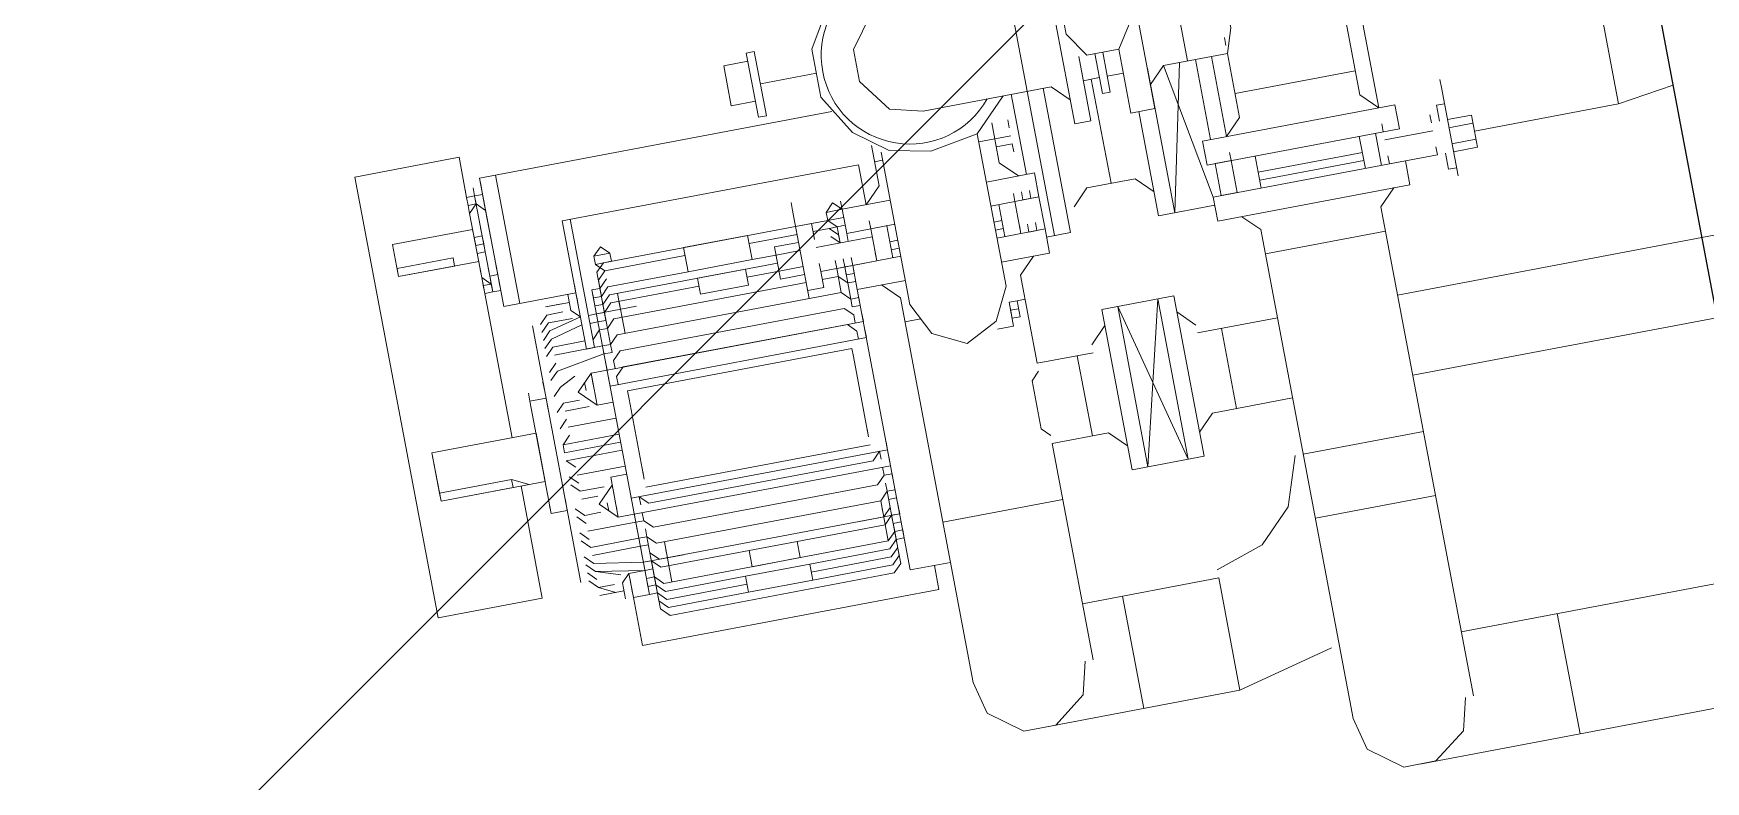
# Model space of a CAD drawing. Extents: x 407440 to 411585, y 6041728 to 6045069.
# Drawn here: x 410358.44 to 410370.21, y 6044287.35 to 6044292.62 of the extents above; entities that cross this region are included whole.
import ezdxf

# ---------------------------------------------------------------- set-up
doc = ezdxf.new("R2010")
doc.units = 0
doc.header["$LTSCALE"] = 5
doc.linetypes.add('foc-TIELINE', pattern=[1.875, 1.25, -0.625])
doc.layers.add('P-PROPOSED-EXISTING-H', color=59, linetype='Continuous')
doc.layers.add('T-TIE', color=201, linetype='foc-TIELINE')

# ---------------------------------------------------------------- blocks, each defined once
blk = doc.blocks.new('P-RIG-877')
at = {"layer": 'T-TIE', "linetype": 'ByBlock', "lineweight": 18}
for points in [[(-6.0389, -22.663), (-6.0389, -21.9626)], [(-6.5785, -22.8007), (-6.5785, -22.0315)], [(-6.257, -22.043), (-6.2226, -22.0545), (-6.2111, -22.0889), (-6.2111, -22.8007)], [(-8.025, -22.0545), (-6.6933, -22.0545), (-6.6933, -22.8007)], [(-7.1066, -22.8007), (-7.1181, -22.7778), (-7.1181, -22.4448), (-6.8999, -22.4448), (-6.9114, -22.3645)], [(-6.8999, -22.4448), (-6.8999, -22.6515)], [(-6.9229, -22.6859), (-6.9229, -22.6515), (-6.877, -22.6515), (-6.877, -22.6859)], [(-6.9114, -22.6515), (-6.9114, -22.6859)], [(-6.8884, -22.6515), (-6.8884, -22.6859)], [(-6.2111, -22.663), (-6.0389, -22.663), (-6.0389, -22.8926)], [(-6.9688, -22.6859), (-6.9803, -22.6859)], [(-6.8425, -22.6859), (-6.9688, -22.6859), (-6.8425, -22.6859)], [(-6.9458, -22.6859), (-6.9458, -22.6974), (-6.9229, -22.6974)], [(-6.877, -22.6974), (-6.854, -22.6974), (-6.854, -22.6859)], [(-6.9229, -22.7089), (-6.9344, -22.7089)], [(-6.9114, -22.7778), (-6.9114, -22.7089)], [(-6.8884, -22.7778), (-6.877, -22.7778), (-6.877, -22.7089), (-6.8884, -22.7089)], [(-7.3591, -22.7778), (-7.3362, -22.8007), (-6.9803, -22.8007), (-6.9573, -22.7778), (-7.1181, -22.7778)], [(-6.9229, -22.7778), (-6.9344, -22.7778)], [(-6.9229, -22.7892), (-6.877, -22.7892)], [(-6.1192, -22.8007), (-6.8196, -22.8007), (-6.8425, -22.7778)], [(-7.0147, -22.8007), (-7.0147, -22.9729)], [(-6.877, -22.8122), (-6.9229, -22.8122)], [(-6.8999, -22.9615), (-6.8999, -22.8122)], [(-6.8884, -22.9615), (-6.8884, -22.8122)], [(-6.1192, -22.8122), (-6.0733, -22.8237), (-6.0389, -22.8696), (-6.0389, -22.9155), (-6.0733, -22.9615), (-6.1192, -22.9729), (-6.8196, -22.9729), (-6.8425, -22.9959)], [(-6.7851, -22.8007), (-6.7851, -22.9729)], [(-6.4981, -22.9729), (-6.4981, -22.8007)], [(-6.4062, -22.9729), (-6.4062, -22.8007)], [(-7.0721, -22.9959), (-6.9573, -22.9959), (-6.9803, -22.9729), (-7.0721, -22.9729), (-7.1066, -22.9615), (-7.2099, -22.9615), (-7.2443, -22.9729), (-7.2443, -23.0648), (-7.2673, -23.0877)], [(-6.9229, -22.9615), (-6.877, -22.9615)], [(-7.0836, -22.9729), (-7.0951, -22.9729)], [(-7.0721, -22.9729), (-7.0721, -23.0648), (-6.877, -23.0303)], [(-6.6933, -23.0877), (-6.6933, -22.9729)], [(-6.5785, -22.9729), (-6.5785, -23.0877), (-6.5555, -23.1107)], [(-6.3603, -23.1222), (-6.3833, -23.0533), (-6.4292, -23.0074), (-6.4981, -22.9844)], [(-6.3488, -23.3174), (-6.3488, -23.1222), (-6.1881, -23.1222), (-6.2226, -22.9844)], [(-6.9344, -22.9959), (-6.9229, -22.9959), (-6.9229, -23.0189), (-6.877, -23.0189), (-6.877, -22.9959), (-6.9229, -22.9959)], [(-7.0721, -23.0303), (-7.2443, -23.0303)], [(-7.0721, -23.0189), (-6.9573, -23.0189)], [(-7.0147, -23.1107), (-6.8655, -23.1107), (-6.8655, -23.0303)], [(-6.9229, -23.0189), (-6.877, -23.0189)], [(-7.0721, -23.0877), (-6.8655, -23.0877), (-7.0721, -23.0418)], [(-6.6933, -23.0533), (-6.5785, -23.0533)], [(-7.0721, -23.0648), (-7.0492, -23.0877)], [(-7.1066, -23.1222), (-7.0147, -23.1222), (-7.0147, -23.0877), (-7.3017, -23.0877), (-7.3017, -23.1222), (-7.2099, -23.1222)], [(-7.1984, -23.1566), (-7.1755, -23.1911), (-7.141, -23.1911), (-7.1066, -23.1681), (-7.1066, -23.1222), (-7.141, -23.0992), (-7.1755, -23.0992), (-7.1984, -23.1337)], [(-6.7277, -23.1107), (-6.7047, -23.0877)], [(-7.0721, -23.1452), (-7.0721, -23.1222)], [(-6.8999, -23.2255), (-6.9229, -23.2026), (-6.9229, -23.1337), (-6.8999, -23.1107)], [(-6.1881, -23.4092), (-6.1881, -23.1222)], [(-7.1066, -23.1452), (-7.0492, -23.1452), (-7.0492, -23.1566), (-7.1066, -23.1566)], [(-7.0721, -23.1796), (-7.0721, -23.1566)], [(-7.0721, -23.1681), (-6.9229, -23.1681)], [(-7.1066, -23.1796), (-7.0147, -23.1796), (-7.0147, -23.2026), (-7.3017, -23.2026), (-7.3017, -23.1796), (-7.2099, -23.1796)], [(-7.0492, -23.2026), (-7.0721, -23.2255), (-7.0721, -23.4092), (-7.0836, -23.4551), (-7.1295, -23.4896), (-7.1755, -23.4896), (-7.2214, -23.4551), (-7.2329, -23.4092)], [(-6.7047, -23.237), (-6.7277, -23.214)], [(-6.5555, -23.214), (-6.5785, -23.237), (-6.5785, -23.3174), (-6.2685, -23.3174)], [(-6.8655, -23.2714), (-6.8655, -23.237), (-7.0721, -23.237)], [(-6.6933, -23.237), (-6.6933, -23.3174), (-6.8196, -23.3174), (-6.8425, -23.2944)], [(-7.2443, -23.26), (-7.0721, -23.26), (-6.8655, -23.26)], [(-6.5785, -23.26), (-6.6933, -23.26)], [(-6.3488, -23.26), (-6.1881, -23.26)], [(-6.9573, -23.2829), (-7.0721, -23.2829)], [(-6.9573, -23.3403), (-6.9573, -23.2714), (-6.9229, -23.2714), (-6.9229, -23.3403)], [(-6.9344, -23.2944), (-6.9229, -23.2944), (-6.9229, -23.2714), (-6.877, -23.2714), (-6.877, -23.2944), (-6.8884, -23.2944)], [(-6.9229, -23.2829), (-6.9344, -23.2829)], [(-6.877, -23.2829), (-6.8884, -23.2829)], [(-6.8425, -23.3403), (-6.8425, -23.2714), (-6.877, -23.2714), (-6.877, -23.3403)], [(-7.2329, -23.2944), (-7.2788, -23.3403), (-7.2903, -23.4092), (-7.2788, -23.4666), (-7.2443, -23.5125), (-7.1869, -23.547), (-7.1181, -23.547), (-7.0606, -23.5125), (-7.0262, -23.4666), (-7.0147, -23.4092), (-7.0262, -23.3403), (-7.0721, -23.2944)], [(-7.0262, -23.2944), (-7.0377, -23.2944)], [(-6.9573, -23.2944), (-6.9803, -23.3174), (-7.0377, -23.3174)], [(-7.0147, -23.3403), (-7.0147, -23.3174), (-7.0147, -23.2944)], [(-7.0032, -23.3174), (-7.0032, -23.2944), (-6.9918, -23.2944)], [(-6.8884, -23.3059), (-6.877, -23.3059), (-6.9229, -23.3059), (-6.9344, -23.3059)], [(-6.9229, -23.3288), (-6.877, -23.3288)], [(-6.8999, -23.3288), (-6.8999, -23.3403)], [(-6.8884, -23.3288), (-6.8884, -23.3403)], [(-6.8425, -23.5125), (-6.8196, -23.4896), (-6.2685, -23.4896), (-6.2226, -23.4781), (-6.1881, -23.4322), (-6.1881, -23.3862), (-6.2226, -23.3403), (-6.2685, -23.3288)], [(-6.7851, -23.3174), (-6.7851, -23.3288), (-6.7851, -23.3403), (-6.7507, -23.3403), (-6.7507, -23.3633)], [(-6.7851, -23.3403), (-6.7622, -23.3403), (-6.7736, -23.3403), (-6.7736, -23.3288)], [(-6.7622, -23.3403), (-6.7622, -23.3288), (-6.7851, -23.3288)], [(-6.6818, -23.3174), (-6.6703, -23.3288), (-6.6014, -23.3288), (-6.5899, -23.3174)], [(-6.4981, -23.4896), (-6.4981, -23.3174)], [(-7.0262, -23.4781), (-6.8081, -23.4781), (-6.7622, -23.4551), (-6.7392, -23.4092), (-6.7622, -23.3633), (-6.8081, -23.3403), (-7.0262, -23.3403)], [(-7.0147, -23.4781), (-7.0147, -23.4896)], [(-6.9573, -23.4781), (-6.9573, -23.547)], [(-6.9229, -23.4781), (-6.9229, -23.547)], [(-6.8999, -23.4781), (-6.8999, -23.4896)], [(-6.8425, -23.4781), (-6.8425, -23.547), (-6.877, -23.547), (-6.877, -23.5585), (-6.8655, -23.5585), (-6.8655, -23.547), (-6.877, -23.547), (-6.877, -23.5929), (-6.877, -23.5125), (-6.8884, -23.5125)], [(-6.8884, -23.4781), (-6.8884, -23.4896)], [(-6.877, -23.4781), (-6.877, -23.547), (-6.8884, -23.547)], [(-6.7851, -23.4666), (-6.7851, -23.4896)], [(-7.0147, -23.9258), (-6.831, -23.9258), (-6.831, -23.9373), (-7.0147, -23.9373), (-7.0147, -23.5125), (-6.9573, -23.5125), (-6.9803, -23.4896), (-7.0377, -23.4896)], [(-6.877, -23.4896), (-6.9229, -23.4896)], [(-6.4407, -23.4896), (-6.4407, -23.547), (-6.8425, -23.547)], [(-6.877, -23.5125), (-6.9229, -23.5125), (-6.9344, -23.5125)], [(-6.9114, -23.5125), (-6.9114, -23.5929)], [(-6.4751, -23.9144), (-6.4751, -23.9373), (-6.4062, -23.9373), (-6.4062, -23.5125), (-6.4407, -23.5125)], [(-7.1525, -23.547), (-7.1525, -23.6273)], [(-7.0951, -23.5355), (-7.0951, -24.0406), (-7.0836, -24.0406), (-7.0721, -24.0406), (-7.0606, -24.0406), (-7.0492, -24.0406), (-7.0606, -24.0406), (-7.0721, -24.0406), (-7.0721, -24.0521), (-7.0606, -24.0521), (-7.0721, -24.0521), (-7.0606, -24.0521), (-7.0721, -24.0521), (-7.0836, -24.0521), (-7.0721, -24.0521), (-7.0606, -24.0521), (-7.0721, -24.0521), (-7.0606, -24.0521), (-7.0492, -24.0406), (-7.0721, -24.0406), (-7.0606, -24.0406), (-7.0721, -24.0406), (-7.0606, -24.0406), (-7.0721, -24.0406), (-7.0606, -24.0406), (-7.0721, -24.0406), (-7.0606, -24.0406), (-7.0721, -24.0406), (-7.0606, -24.0406), (-7.0721, -24.0406), (-7.0836, -24.0406), (-7.0721, -24.0406), (-7.0836, -24.0406), (-7.0721, -24.0406), (-7.0836, -24.0406), (-7.0721, -24.0406), (-7.0836, -24.0406), (-7.0721, -24.0406), (-7.0606, -24.0406), (-7.0721, -24.0406), (-7.0606, -24.0406)], [(-6.9114, -23.547), (-6.9229, -23.547), (-6.9573, -23.547), (-6.9688, -23.547)], [(-6.9458, -23.547), (-6.9458, -23.5699), (-6.9573, -23.5699)], [(-6.9344, -23.547), (-6.9344, -23.5699), (-6.9229, -23.5585), (-6.9114, -23.5585), (-6.9344, -23.5585), (-6.9114, -23.5585), (-6.9344, -23.5585), (-6.9458, -23.5699), (-6.9344, -23.5585)], [(-6.854, -23.547), (-6.854, -23.5585), (-6.8655, -23.5699), (-6.8655, -23.5929)], [(-6.8081, -23.547), (-6.7966, -23.547), (-6.7966, -23.9144), (-6.8081, -23.9144)], [(-6.7851, -23.547), (-6.7736, -23.547), (-6.7736, -23.9144), (-6.7851, -23.9144)], [(-6.6244, -23.547), (-6.6129, -23.547), (-6.6129, -23.9144), (-6.6244, -23.9144)], [(-6.6014, -23.547), (-6.5899, -23.547), (-6.5899, -23.9144), (-6.6014, -23.9144)], [(-6.5785, -23.9029), (-6.567, -23.8914), (-6.567, -23.5699), (-6.5785, -23.5585), (-6.5785, -23.547), (-6.567, -23.547)], [(-6.567, -23.5585), (-6.5555, -23.5585), (-6.5555, -23.547)], [(-6.544, -23.5585), (-6.544, -23.547), (-6.5325, -23.547), (-6.5211, -23.547)], [(-6.4866, -23.5699), (-6.4981, -23.5585), (-6.4981, -23.547), (-6.4981, -23.5585), (-6.5211, -23.5585), (-6.5211, -23.547), (-6.5211, -23.6044)], [(-6.5096, -23.547), (-6.5096, -23.5585), (-6.4866, -23.5585), (-6.4866, -23.547), (-6.4981, -23.547)], [(-6.9458, -23.5699), (-6.9458, -23.5699)], [(-6.9458, -23.5929), (-6.9458, -23.6159), (-6.9458, -23.5699), (-6.9458, -23.5929), (-6.9229, -23.5929), (-6.9344, -23.5929)], [(-6.9344, -23.5929), (-6.9344, -23.5699), (-6.9344, -23.5929)], [(-6.9114, -23.5585), (-6.9229, -23.5699)], [(-6.877, -23.5585), (-6.8884, -23.5585), (-6.877, -23.5585), (-6.854, -23.5585), (-6.831, -23.5585), (-6.8425, -23.5699)], [(-6.8655, -23.6159), (-6.8655, -23.8914), (-6.854, -23.9029), (-6.831, -23.9029), (-6.8425, -23.8914), (-6.8425, -23.5699), (-6.877, -23.5699), (-6.8884, -23.5699)], [(-6.7966, -23.9029), (-6.8081, -23.9029), (-6.8196, -23.8914), (-6.8196, -23.5699), (-6.8081, -23.5585), (-6.7966, -23.5585)], [(-6.7736, -23.5585), (-6.7851, -23.5585), (-6.7966, -23.5699), (-6.7966, -23.8914), (-6.7851, -23.9029), (-6.7736, -23.9029)], [(-6.6473, -23.5699), (-6.6359, -23.5699), (-6.7507, -23.5699), (-6.7622, -23.5699), (-6.7622, -23.8914), (-6.7507, -23.8914), (-6.6359, -23.8914), (-6.6473, -23.8914)], [(-6.6244, -23.5699), (-6.6244, -23.8914)], [(-6.6014, -23.5585), (-6.6129, -23.5585), (-6.6014, -23.5699), (-6.6014, -23.8914), (-6.6129, -23.9029), (-6.6014, -23.9029)], [(-6.5899, -23.5585), (-6.5785, -23.5585)], [(-6.544, -23.5699), (-6.5555, -23.5585), (-6.5325, -23.5585)], [(-6.5096, -23.7651), (-6.5096, -23.6962), (-6.4866, -23.6962), (-6.4866, -23.7651), (-6.5096, -23.7651), (-6.5096, -23.8914), (-6.5211, -23.9029), (-6.4981, -23.9029), (-6.4866, -23.8914), (-6.4866, -23.5699), (-6.544, -23.5699), (-6.544, -23.8914), (-6.5555, -23.9029), (-6.5325, -23.9029)], [(-6.5211, -23.5699), (-6.5325, -23.5585), (-6.5096, -23.5585)], [(-6.5096, -23.9029), (-6.5325, -23.9029), (-6.5211, -23.8914), (-6.5211, -23.5699), (-6.5325, -23.5699)], [(-6.5096, -23.6962), (-6.5096, -23.5699), (-6.5211, -23.5585)], [(-6.4522, -23.6847), (-6.4522, -23.5699), (-6.4637, -23.5585), (-6.4981, -23.5585), (-6.4637, -23.5585)], [(-6.4866, -23.5585), (-6.4751, -23.5699), (-6.4751, -23.6847), (-6.4751, -23.7766), (-6.4751, -23.8914), (-6.4866, -23.9029), (-6.4866, -23.9144)], [(-6.4866, -23.5585), (-6.4522, -23.5585), (-6.4866, -23.5585)], [(-6.4637, -23.6847), (-6.4637, -23.5699), (-6.4751, -23.5585)], [(-6.4407, -23.5699), (-6.4407, -23.8914), (-6.4407, -23.5699)], [(-6.8884, -23.5929), (-6.877, -23.5929), (-6.854, -23.5929), (-6.854, -23.6159)], [(-6.9688, -23.6159), (-6.9803, -23.6159)], [(-6.8425, -23.6159), (-6.9688, -23.6159), (-6.8425, -23.6159)], [(-6.9344, -23.6847), (-6.9344, -23.6159), (-6.9344, -23.6847)], [(-6.9229, -23.6159), (-6.9229, -23.6503), (-6.877, -23.6503), (-6.877, -23.6159)], [(-6.9114, -23.6847), (-6.9114, -23.6503), (-6.9114, -23.6159)], [(-6.8884, -23.6962), (-6.8884, -23.6503), (-6.8884, -23.6159)], [(-7.1869, -23.6388), (-7.1869, -23.6733), (-7.1295, -23.6733), (-7.1295, -23.6388)], [(-6.9573, -23.8799), (-6.9688, -23.8914), (-6.9573, -23.9029), (-6.9458, -23.9029), (-6.9344, -23.8914), (-6.9229, -23.9029), (-6.8884, -23.9029), (-6.8999, -23.8914), (-6.8999, -23.6503)], [(-6.9114, -23.7766), (-6.9114, -23.6847), (-6.9458, -23.6847), (-6.9458, -23.7766), (-6.9114, -23.7766), (-6.9114, -23.8914), (-6.8999, -23.9029), (-6.9344, -23.9029), (-6.8999, -23.9029), (-6.9344, -23.9029), (-6.9458, -23.8914), (-6.9344, -23.9029)], [(-6.4751, -23.6847), (-6.4522, -23.6847), (-6.4522, -23.7766), (-6.4522, -23.8914), (-6.4637, -23.9029)], [(-6.9344, -23.7766), (-6.9344, -23.8914), (-6.9344, -23.7766)], [(-6.8999, -23.9029), (-6.8999, -23.9144), (-6.9114, -23.9144), (-6.4751, -23.9144), (-6.4751, -23.9029), (-6.4637, -23.8914), (-6.4637, -23.7766)], [(-6.8884, -23.7651), (-6.8884, -23.8914), (-6.877, -23.9029), (-6.854, -23.9029), (-6.854, -23.9144), (-6.8425, -23.9258)], [(-6.4751, -23.7766), (-6.4522, -23.7766)], [(-6.9573, -23.9029), (-6.9573, -23.8799), (-6.9458, -23.8799), (-6.9458, -23.9029)], [(-6.9458, -23.8799), (-6.9458, -23.8799)], [(-6.8425, -23.8799), (-6.8999, -23.8799)], [(-6.877, -23.857), (-6.877, -23.9144), (-6.8655, -23.9144), (-6.8655, -23.9029), (-6.8884, -23.9029), (-6.8884, -23.9144), (-6.8884, -23.9029)], [(-6.877, -23.8799), (-6.8884, -23.8799)], [(-6.5211, -23.857), (-6.5211, -23.9144), (-6.5325, -23.9832), (-6.544, -23.9947)], [(-6.4866, -23.8799), (-6.544, -23.8799)], [(-6.5211, -23.8799), (-6.5325, -23.8799)], [(-6.877, -23.9258), (-6.877, -23.9144), (-6.877, -23.9029), (-6.9114, -23.9029), (-6.9229, -23.8914)], [(-6.9114, -23.9029), (-6.9114, -23.9144)], [(-6.5899, -23.9029), (-6.5785, -23.9029), (-6.5785, -23.9144), (-6.5785, -23.9832)], [(-6.567, -23.9029), (-6.5555, -23.9029), (-6.5555, -23.9144), (-6.5555, -23.9832), (-6.567, -23.9947)], [(-6.544, -23.9029), (-6.544, -23.9144), (-6.544, -23.9832)], [(-6.5211, -23.9029), (-6.5211, -23.9144), (-6.5325, -23.9144), (-6.544, -23.9144)], [(-6.5096, -23.9373), (-6.5096, -23.9144), (-6.5096, -23.9029), (-6.4866, -23.9029), (-6.4866, -23.9144), (-6.4981, -23.9144), (-6.4981, -23.9029), (-6.4981, -23.9144)], [(-6.4981, -23.9029), (-6.4637, -23.9029), (-6.4981, -23.9029)], [(-6.4866, -23.9029), (-6.4522, -23.9029), (-6.4866, -23.9029)], [(-6.8884, -23.9144), (-6.8999, -23.9144)], [(-6.8655, -23.9144), (-6.8655, -23.9258)], [(-6.831, -23.9144), (-6.831, -23.9832)], [(-6.8196, -23.9144), (-6.8081, -23.9832), (-6.7966, -23.9947)], [(-6.7851, -23.9373), (-6.7736, -23.9373), (-6.7851, -23.9373), (-6.7966, -23.9373), (-6.7966, -23.9144)], [(-6.7507, -23.9144), (-6.7507, -23.9373)], [(-6.7277, -23.9144), (-6.7277, -23.9832)], [(-6.7047, -23.9144), (-6.7047, -23.9947), (-6.6933, -23.9947), (-6.7047, -23.9947), (-6.6933, -23.9947)], [(-6.6933, -23.9144), (-6.6933, -23.9947), (-6.6933, -23.9144)], [(-6.6818, -23.9144), (-6.6818, -23.9947), (-6.6703, -23.9832)], [(-6.6588, -23.9144), (-6.6588, -23.9832)], [(-6.6129, -23.9373), (-6.6014, -23.9373), (-6.6129, -23.9373), (-6.6244, -23.9373), (-6.6129, -23.9373), (-6.6244, -23.9373), (-6.6359, -23.9373), (-6.6129, -23.9603), (-6.5899, -23.9373), (-6.6473, -23.9373), (-6.6473, -23.9144)], [(-6.5899, -23.9144), (-6.5899, -23.9373)], [(-6.567, -23.9144), (-6.5785, -23.9144)], [(-6.5096, -23.9488), (-6.5211, -23.9832), (-6.5096, -23.9144)], [(-6.8999, -23.9373), (-6.8884, -23.9373), (-6.8999, -23.9373), (-6.9114, -23.9373), (-6.9114, -24.0406), (-7.0951, -24.0406)], [(-6.9114, -23.9373), (-6.9229, -23.9373)], [(-6.9114, -23.9488), (-6.8884, -23.9488), (-6.877, -23.9373), (-6.8655, -23.9832), (-6.854, -23.9947), (-6.8655, -23.9832)], [(-6.8999, -23.9488), (-6.8999, -23.9832), (-6.8999, -23.9603)], [(-6.877, -23.9488), (-6.877, -23.9832), (-6.8655, -23.9947)], [(-6.8655, -23.9373), (-6.854, -23.9832), (-6.8425, -23.9947)], [(-6.8425, -23.9373), (-6.8425, -23.9832), (-6.831, -23.9947)], [(-6.7736, -23.9488), (-6.7851, -23.9488)], [(-6.7507, -23.9488), (-6.7507, -23.9832)], [(-6.6359, -23.9488), (-6.6359, -23.9832), (-6.6473, -23.9947)], [(-6.6129, -23.9488), (-6.6014, -23.9488)], [(-6.4751, -23.9373), (-6.4866, -23.9373), (-6.4981, -23.9373), (-6.4866, -23.9373), (-6.4751, -23.9373), (-6.5096, -23.9373), (-6.4981, -23.9488), (-6.4751, -23.9488)], [(-6.4866, -23.9373), (-6.4981, -23.9373), (-6.5096, -23.9373), (-6.4981, -23.9373)], [(-6.4866, -23.9488), (-6.4866, -23.9832)], [(-6.8884, -23.9603), (-6.8884, -23.9832), (-6.877, -23.9947), (-6.8884, -23.9832)], [(-6.7966, -23.9603), (-6.7851, -23.9832), (-6.7736, -23.9947)], [(-6.7622, -23.9603), (-6.7622, -23.9832), (-6.7507, -23.9947)], [(-6.6244, -23.9603), (-6.6244, -23.9832)], [(-6.6014, -23.9603), (-6.6014, -23.9832), (-6.6129, -23.9947)], [(-6.4981, -23.9603), (-6.4981, -23.9832), (-6.4866, -23.9603)], [(-6.8196, -23.9832), (-6.8081, -23.9947)], [(-6.7392, -23.9832), (-6.7277, -23.9947)], [(-6.7162, -23.9832), (-6.7047, -23.9947)], [(-6.6588, -23.9947), (-6.6473, -23.9832)], [(-6.6014, -23.9947), (-6.5899, -23.9832)], [(-6.5785, -23.9947), (-6.567, -23.9832)], [(-6.5211, -23.9947), (-6.5096, -23.9832)], [(-7.0951, -24.0177), (-6.9114, -24.0177)], [(-6.877, -24.0062), (-6.5096, -24.0062)], [(-6.7851, -24.0062), (-6.7966, -24.0062)], [(-6.7507, -24.0062), (-6.7622, -24.0062), (-6.7736, -24.0062), (-6.7736, -24.0292)], [(-6.6129, -24.0292), (-6.6129, -24.0062), (-6.6244, -24.0062), (-6.6359, -24.0062), (-6.6473, -24.0062)], [(-7.0836, -24.0406), (-7.0721, -24.0406), (-7.0721, -24.0521), (-7.0606, -24.0521), (-7.0721, -24.0521), (-7.0836, -24.0521)], [(-7.0721, -24.0406), (-7.0721, -24.0406)], [(-7.0721, -24.0406), (-7.0721, -24.0406)], [(-7.0721, -24.0406), (-7.0721, -24.0406)], [(-7.0721, -24.0406), (-7.0721, -24.0406)], [(-6.9688, -24.0406), (-6.9573, -24.0406), (-6.9344, -24.0406), (-6.9458, -24.0406), (-6.9344, -24.0406), (-6.9458, -24.0406), (-6.9344, -24.0406), (-6.9458, -24.0406), (-6.9344, -24.0406), (-6.9458, -24.0406), (-6.9344, -24.0406), (-6.9344, -24.0521), (-7.0721, -24.0521), (-7.0606, -24.0521)], [(-7.0606, -24.0406), (-7.0606, -24.0406)], [(-7.0606, -24.0406), (-7.0606, -24.0406)], [(-7.0606, -24.0406), (-7.0606, -24.0406)], [(-7.0606, -24.0406), (-7.0606, -24.0406)], [(-7.0606, -24.0406), (-7.0606, -24.0406)], [(-6.9573, -24.0406), (-7.0492, -24.0406), (-6.9573, -24.0406)], [(-6.9573, -24.0521), (-6.9688, -24.0521), (-6.9573, -24.0521), (-6.9688, -24.0521), (-6.9573, -24.0521), (-6.9458, -24.0521), (-6.9573, -24.0521), (-6.9458, -24.0521), (-6.9344, -24.0521), (-6.9458, -24.0521), (-6.9573, -24.0521), (-6.9573, -24.0406), (-6.9458, -24.0406), (-6.9573, -24.0406), (-6.9688, -24.0406), (-6.9573, -24.0406), (-6.9688, -24.0406), (-6.9573, -24.0406), (-6.9688, -24.0406), (-6.9573, -24.0406), (-6.9688, -24.0406), (-6.9573, -24.0406), (-6.9458, -24.0406), (-6.9344, -24.0406), (-6.9344, -24.0521)], [(-6.9458, -24.0406), (-6.9458, -24.0406)], [(-6.9458, -24.0406), (-6.9458, -24.0406)], [(-6.9458, -24.0406), (-6.9458, -24.0406)], [(-6.9458, -24.0406), (-6.9458, -24.0406)], [(-6.9458, -24.0406), (-6.9458, -24.0406)], [(-6.9458, -24.0406), (-6.9458, -24.0406)], [(-6.9344, -24.0406), (-6.9344, -24.0406)], [(-6.9344, -24.0406), (-6.9344, -24.0406)], [(-6.9344, -24.0406), (-6.9344, -24.0406)], [(-6.7851, -24.0292), (-6.7736, -24.0292), (-6.6129, -24.0292), (-6.6244, -24.0292)], [(-6.6703, -24.1784), (-6.7277, -24.1784), (-6.6588, -24.1784), (-6.6588, -24.0292)], [(-6.7277, -24.1784), (-6.7277, -24.0292), (-6.6588, -24.0292), (-6.6703, -24.0292)], [(-7.0721, -24.0636), (-7.1295, -24.0636), (-7.1295, -24.2129), (-6.4981, -24.2129), (-6.4981, -24.0636), (-6.6588, -24.0636)], [(-7.0606, -24.0636), (-7.0492, -24.0636), (-7.0606, -24.0636), (-7.0606, -24.0521), (-7.0492, -24.0636), (-7.0606, -24.0636), (-7.0721, -24.0636), (-7.0606, -24.0636), (-7.0721, -24.0636), (-7.0606, -24.0636), (-7.0721, -24.0636), (-7.0836, -24.0636), (-7.0721, -24.0636), (-7.0836, -24.0636), (-7.0721, -24.0636), (-7.0836, -24.0636), (-7.0721, -24.0636), (-7.0836, -24.0636), (-7.0721, -24.0636), (-7.0606, -24.0636), (-7.0492, -24.0636), (-6.9573, -24.0636), (-6.9344, -24.0636), (-6.9458, -24.0636)], [(-7.0721, -24.0636), (-7.0721, -24.0521), (-7.0721, -24.0636)], [(-7.0721, -24.0636), (-7.0721, -24.0636)], [(-7.0721, -24.0636), (-7.0721, -24.0636)], [(-7.0721, -24.0636), (-7.0721, -24.0636)], [(-7.0721, -24.0636), (-7.0721, -24.0636)], [(-7.0606, -24.0521), (-7.0606, -24.0521)], [(-7.0606, -24.0521), (-7.0606, -24.0521)], [(-7.0606, -24.0521), (-7.0606, -24.0521)], [(-7.0606, -24.0521), (-7.0606, -24.0521)], [(-7.0606, -24.0636), (-7.0606, -24.0636)], [(-7.0147, -24.0636), (-7.0262, -24.0636)], [(-7.0147, -24.0636), (-7.0262, -24.0636)], [(-7.0262, -24.1784), (-7.0262, -24.0636)], [(-7.0032, -24.0521), (-7.0147, -24.0521)], [(-6.9918, -24.0521), (-7.0147, -24.0521)], [(-7.0032, -24.0521), (-7.0147, -24.0521)], [(-7.0032, -24.0521), (-7.0147, -24.0521)], [(-7.0032, -24.0521), (-7.0147, -24.0521)], [(-7.0032, -24.0521), (-7.0147, -24.0521)], [(-7.0032, -24.0521), (-7.0147, -24.0521)], [(-7.0147, -24.0636), (-6.9918, -24.0636)], [(-7.0032, -24.0636), (-7.0147, -24.0636)], [(-7.0032, -24.0636), (-7.0147, -24.0636)], [(-7.0032, -24.0636), (-7.0147, -24.0636)], [(-7.0032, -24.0521), (-7.0032, -24.0521)], [(-7.0032, -24.0521), (-7.0032, -24.0521)], [(-6.9918, -24.0521), (-7.0032, -24.0521)], [(-6.9918, -24.0521), (-7.0032, -24.0521)], [(-6.9918, -24.0521), (-7.0032, -24.0521)], [(-7.0032, -24.0636), (-7.0032, -24.0521)], [(-7.0032, -24.0521), (-7.0032, -24.0521)], [(-7.0032, -24.0521), (-7.0032, -24.0521)], [(-7.0032, -24.0636), (-7.0032, -24.0636)], [(-7.0032, -24.0636), (-7.0032, -24.0636)], [(-7.0032, -24.0636), (-7.0032, -24.0636)], [(-7.0032, -24.0636), (-7.0032, -24.0636)], [(-6.9918, -24.0636), (-6.9918, -24.0521)], [(-6.9803, -24.0981), (-6.9803, -24.1784), (-6.9803, -24.0636)], [(-6.9573, -24.0636), (-6.9688, -24.0636)], [(-6.9573, -24.0636), (-6.9688, -24.0636)], [(-6.9573, -24.0636), (-6.9688, -24.0636)], [(-6.9458, -24.0636), (-6.9458, -24.0521), (-6.9573, -24.0636)], [(-6.9344, -24.0521), (-6.9573, -24.0521), (-6.9344, -24.0521)], [(-6.9458, -24.0636), (-6.9573, -24.0636)], [(-6.9573, -24.0636), (-6.9458, -24.0636)], [(-6.9458, -24.0636), (-6.9573, -24.0636)], [(-6.9458, -24.0521), (-6.9458, -24.0521)], [(-6.9458, -24.0521), (-6.9458, -24.0521)], [(-6.9458, -24.0521), (-6.9458, -24.0521)], [(-6.9458, -24.0521), (-6.9458, -24.0521)], [(-6.9344, -24.0636), (-6.9458, -24.0636)], [(-6.9344, -24.0636), (-6.9458, -24.0636)], [(-6.9344, -24.0636), (-6.9458, -24.0636)], [(-6.9344, -24.0636), (-6.9458, -24.0636)], [(-6.9458, -24.0636), (-6.9458, -24.0636)], [(-6.9344, -24.0636), (-6.9458, -24.0636)], [(-6.9344, -24.0636), (-6.9458, -24.0636)], [(-6.9458, -24.0636), (-6.9458, -24.0636)], [(-6.9344, -24.0636), (-6.9344, -24.0521), (-6.9344, -24.0636)], [(-6.9344, -24.0636), (-6.9344, -24.0636)], [(-6.9344, -24.0636), (-6.9344, -24.0636)], [(-6.9344, -24.0636), (-6.9344, -24.0636)], [(-6.7277, -24.0636), (-6.9344, -24.0636)], [(-6.6588, -24.0521), (-6.6703, -24.0751)], [(-6.9918, -24.0981), (-6.9918, -24.1784), (-6.9803, -24.1784)], [(-6.9803, -24.0981), (-6.9918, -24.0981), (-6.9803, -24.0981)], [(-7.0262, -24.1784), (-6.9803, -24.1784), (-7.0262, -24.1784)]]:
    blk.add_lwpolyline(points, dxfattribs=at)
at = {"layer": 'T-TIE', "linetype": 'ByBlock', "lineweight": 25}
blk.add_lwpolyline([(-6.7736, -25.5561), (-6.7736, -25.4528), (-5.8437, -25.4528), (-5.8437, -22.3645), (-9.4486, -22.3645), (-9.4486, -25.4528), (-8.5072, -25.4528), (-8.5072, -25.5561)], dxfattribs=at)
at = {"layer": 'T-TIE', "linetype": 'ByBlock', "lineweight": 18}
for points in [[(-6.9573, -23.0303), (-6.9573, -22.7548), (-6.9229, -22.7548), (-6.9229, -23.0303)], [(-6.8425, -23.0303), (-6.8425, -22.7548), (-6.877, -22.7548), (-6.877, -23.0303)], [(-6.7507, -23.1107), (-6.5211, -23.1107), (-6.5211, -23.214), (-6.7507, -23.214)], [(-6.7507, -23.1911), (-6.5211, -23.1911), (-6.7507, -23.1337), (-6.5211, -23.1337)], [(-6.9573, -23.5699), (-6.9573, -23.547), (-6.9688, -23.5585)], [(-6.831, -23.5585), (-6.831, -23.547), (-6.8196, -23.547), (-6.8196, -23.5585)], [(-6.4522, -23.5585), (-6.4407, -23.5699)], [(-6.9458, -23.8914), (-6.9458, -23.6159)], [(-7.1066, -23.6273), (-7.1066, -23.6388), (-7.1984, -23.6388), (-7.1984, -23.6273)], [(-6.877, -23.6962), (-6.877, -23.7651), (-6.8999, -23.7651), (-6.8999, -23.6962)], [(-6.831, -23.9029), (-6.831, -23.9144), (-6.8196, -23.9144), (-6.8196, -23.9029)], [(-6.4407, -23.8914), (-6.4522, -23.9029)], [(-6.9114, -23.9373), (-6.8999, -23.9373)], [(-6.7507, -23.9373), (-6.7966, -23.9373), (-6.7736, -23.9603)], [(-6.7851, -23.9373), (-6.7736, -23.9373)], [(-6.5211, -23.9832), (-6.5325, -23.9947)], [(-6.4981, -23.9832), (-6.5096, -23.9947)], [(-6.7622, -24.0062), (-6.7736, -24.0062), (-6.7622, -24.0062), (-6.7507, -24.0062)], [(-6.6359, -24.0062), (-6.6244, -24.0062)], [(-6.9573, -24.0406), (-6.9458, -24.0406)], [(-6.9573, -24.0406), (-6.9458, -24.0406)], [(-7.0147, -24.0521), (-7.0032, -24.0521), (-7.0147, -24.0521), (-7.0032, -24.0521), (-7.0147, -24.0521), (-7.0262, -24.0521), (-7.0147, -24.0521), (-7.0262, -24.0521), (-7.0147, -24.0521), (-7.0262, -24.0521), (-7.0147, -24.0521), (-7.0147, -24.0636)], [(-7.0262, -24.0636), (-7.0147, -24.0636)], [(-7.0147, -24.0521), (-7.0032, -24.0521)], [(-6.9688, -24.0636), (-6.9573, -24.0636)], [(-6.9688, -24.0636), (-6.9573, -24.0636)], [(-6.6703, -24.1784), (-6.6588, -24.1784), (-6.6588, -24.0751), (-6.6703, -24.0751)]]:
    blk.add_lwpolyline(points, close=True, dxfattribs=at)
blk.add_arc((-7.1525, -23.413), 0.1249, 130.0303, 49.9697, dxfattribs=at)

msp = doc.modelspace()

# ---------------------------------------------------------------- hatches: boundary and pattern name
at = {"layer": 'P-PROPOSED-EXISTING-H'}
h = msp.add_hatch(dxfattribs=at)
h.set_pattern_fill('ANSI31', color=256, scale=3.498392, style=0)
h.set_pattern_definition([(45, (-102.852, 2739.382), (-7.854113246, 7.854113246), [])])
edge = h.paths.add_edge_path()
edge.add_line((410849.565, 6043843.767), (410381.581, 6043755.258))
edge.add_line((410381.581, 6043755.258), (409934.712, 6043670.743))
edge.add_line((409934.712, 6043670.743), (409814.106, 6044308.44))
edge.add_line((409814.106, 6044308.44), (410263.945, 6044377.375))
edge.add_line((410263.945, 6044377.375), (410794.85, 6044458.734))
edge.add_line((410794.85, 6044458.734), (411169.273, 6044565.411))
edge.add_line((411169.273, 6044565.411), (411290.002, 6043927.065))
edge.add_line((411290.002, 6043927.065), (411039.067, 6043879.607))
edge.add_arc((410922.403, 6043977.554), 152.33, 241.43508, 319.98432, ccw=False)

# ---------------------------------------------------------------- block references
at = {"layer": 'T-TIE', "linetype": 'ByBlock', "xscale": 4.999999999955019, "yscale": 4.999999999955019, "zscale": 4.999999999955019, "rotation": 280.7096999997605}
msp.add_blockref('P-RIG-877', (410486.28, 6044279.077), dxfattribs=at)

doc.saveas('drawing.dxf')
